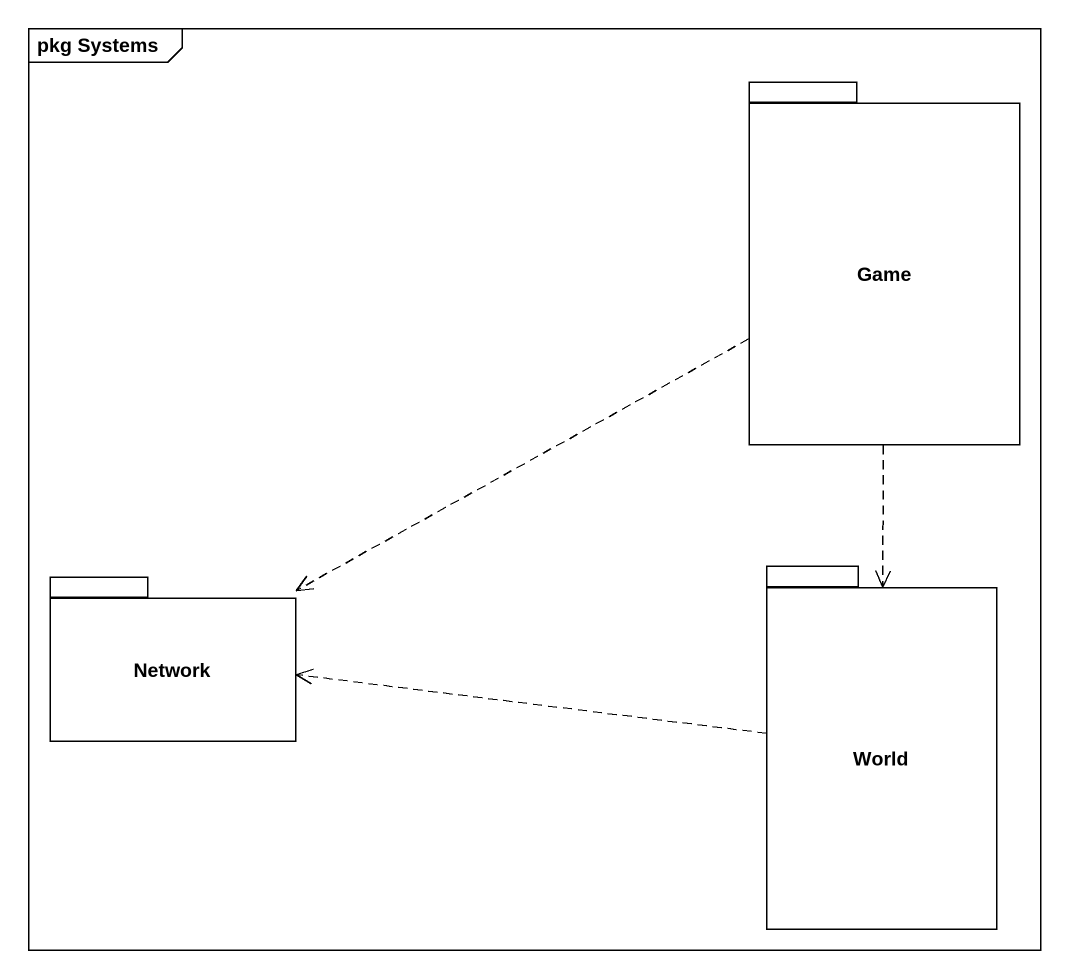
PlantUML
@startuml
mainframe pkg Systems
package Game {
}
package "Network" as Network_ {
}
package World {
}
Game .left.> Network_
Game ..> World
World .left.> Network_
@enduml
